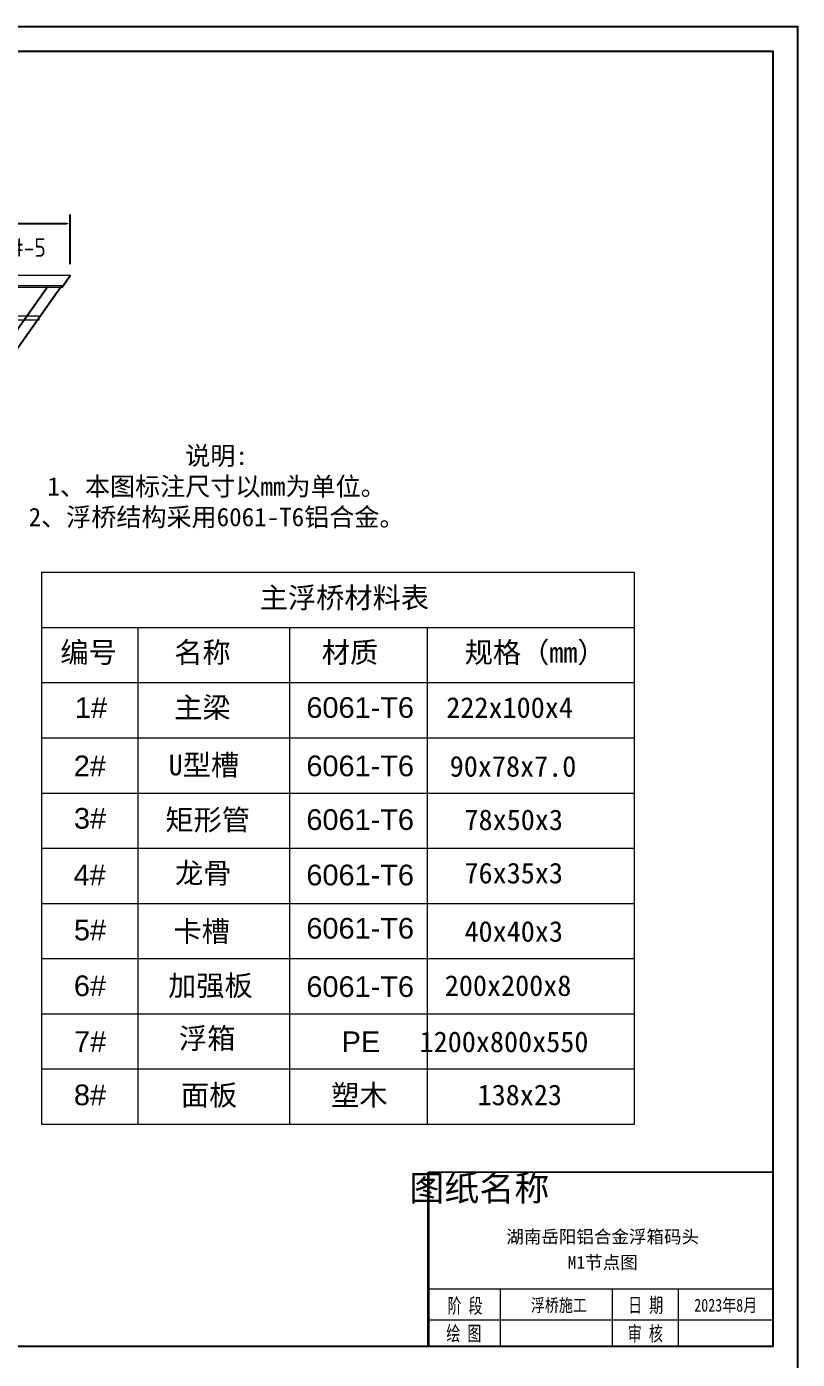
# Model space of a CAD drawing. Extents: x -259369 to -50372, y -155978 to 198088.
# Drawn here: x -57067 to -50777, y 146899 to 157767 of the extents above; entities that cross this region are included whole.
import ezdxf
from ezdxf import colors
from ezdxf.entities.mleader import LeaderData, LeaderLine
from ezdxf.enums import TextEntityAlignment as Align
from ezdxf.math import Vec2, Vec3

# ---------------------------------------------------------------- set-up
doc = ezdxf.new("R2010")
doc.units = 0
doc.header["$LTSCALE"] = 1000
doc.header["$MEASUREMENT"] = 0
for name, color, linetype in [('SGIDI_TK_TEXT', 3, 'Continuous'), ('文字', 7, 'Continuous'), ('标注', 9, 'Continuous'), ('连接端梁', 130, 'Continuous'), ('铝合金', 7, 'Continuous')]:
    doc.layers.add(name, color=color, linetype=linetype)
for name, color, linetype, lineweight in [('图框', 7, 'Continuous', 13), ('铝主梁', 3, 'Continuous', 9), ('铝龙骨', 7, 'Continuous', 9)]:
    doc.layers.add(name, color=color, linetype=linetype, lineweight=lineweight)
doc.styles.add('Arial', font='')
doc.styles.add('SGIDI-0', font='simhei.ttf', dxfattribs={"width": 0.8})
doc.styles.get("Standard").update_dxf_attribs({"font": 'gbenor.shx', "bigfont": 'gbcbig.shx'})
doc.styles.add('STANDARD0', font='')
doc.styles.add('STANDARD_T3', font='simplex.shx', dxfattribs={"width": 0.7, "bigfont": 'hztxt.shx'})
doc.styles.add('仿宋', font='simfang.ttf', dxfattribs={"width": 0.7})
doc.styles.get('Arial').set_extended_font_data('STXihei')
doc.styles.get('STANDARD0').set_extended_font_data('STXihei')
doc.dimstyles.new('W&&30', dxfattribs={"dimtxt": 105, "dimasz": 30, "dimexe": 75, "dimexo": 90, "dimgap": 30, "dimtad": 1, "dimdec": 0, "dimzin": 0, "dimdsep": 46, "dimtxsty": 'STANDARD_T3', "dimcen": 0.09, "dimclrd": 1, "dimclre": 1, "dimclrt": 7, "dimazin": 2, "dimtfac": 1, "dimtdec": 0, "dimtix": 1, "dimtmove": 2, "dimatfit": 3, "dimfxl": 0, "dimtolj": 1, "dimtzin": 0, "dimarcsym": 0})

# ---------------------------------------------------------------- blocks, each defined once
blk = doc.blocks.new('*D159')
at = {"color": 1, "lineweight": -2, "transparency": 16777216}
for p, q in [((-63191, 155830), (-63191, 156235)), ((-56711, 155830), (-56711, 156235)), ((-63161, 156160), (-56741, 156160))]:
    blk.add_line(p, q, dxfattribs=at)
at = {"color": 1, "transparency": 16777216}
for points in [[(-63161, 156165), (-63161, 156155), (-63191, 156160)], [(-56741, 156165), (-56741, 156155), (-56711, 156160)]]:
    blk.add_solid(points, dxfattribs=at)
at = {"layer": 'Defpoints', "color": 0, "transparency": 16777216}
for p in [(-56711, 156160), (-63191, 155740), (-56711, 155740)]:
    blk.add_point(p, dxfattribs=at)
at = {"color": 7, "transparency": 16777216, "insert": (-59951, 156243), "char_height": 105, "attachment_point": 5, "style": 'STANDARD_T3'}
blk.add_mtext('\\A1;6480', dxfattribs=at)

msp = doc.modelspace()

# ---------------------------------------------------------------- linework, layer by layer
at = {"layer": '图框'}
for p, q in [((-56947.28, 153317.03), (-56947.28, 148816.61)), ((-56947.28, 153317.03), (-52109.83, 153317.03)), ((-52109.83, 153317.03), (-52109.83, 148816.61)), ((-56947.28, 152866.99), (-52109.83, 152866.99)), ((-56159.82, 152866.99), (-56159.82, 148816.61)), ((-54922.36, 152866.99), (-54922.36, 148816.61)), ((-53797.38, 152866.99), (-53797.38, 148816.61)), ((-56947.28, 152416.95), (-52109.83, 152416.95)), ((-56947.28, 151966.91), (-52109.83, 151966.91)), ((-56947.28, 151516.86), (-52109.83, 151516.86)), ((-56947.28, 151066.82), (-52109.83, 151066.82)), ((-56947.28, 150616.78), (-52109.83, 150616.78)), ((-56947.28, 150166.74), (-52109.83, 150166.74)), ((-56947.28, 149716.7), (-52109.83, 149716.7)), ((-56947.28, 149266.65), (-52109.83, 149266.65)), ((-56947.28, 148816.61), (-52109.83, 148816.61)), ((-53789.1, 148425.14), (-50977.38, 148425.14)), ((-53789.1, 147472.44), (-50977.38, 147472.44)), ((-53203.9, 147472.44), (-53203.9, 147003.9)), ((-52288.57, 147472.44), (-52288.57, 147003.9)), ((-51750, 147472.44), (-51750, 147003.9)), ((-53789.1, 147219.79), (-50977.38, 147219.79)), ((-53105.79, 147003.9), (-50977.38, 147003.9))]:
    msp.add_line(p, q, dxfattribs=at)
for points, const_width in [([(-53789.1, 148425.14), (-53789.1, 147003.9)], 21.28), ([(-53789.1, 148425.14), (-50977.38, 148425.14)], 10.64), ([(-53105.79, 147003.9), (-50977.38, 147003.9)], 10.64)]:
    msp.add_lwpolyline(points, dxfattribs=dict(at, const_width=const_width))
at = {"layer": '连接端梁'}
for p, q in [((-59249.19, 152326.71), (-56892.47, 155652.74)), ((-59138.89, 152326.71), (-56782.16, 155652.74))]:
    msp.add_line(p, q, dxfattribs=at)
at = {"layer": '连接端梁', "color": 0}
for points in [[(-64647.44, 157766.62), (-50777.38, 157766.62), (-50777.38, 146803.9), (-64647.44, 146803.9)], [(-64447.44, 157566.62), (-50977.38, 157566.62), (-50977.38, 147003.9), (-64447.44, 147003.9)]]:
    msp.add_lwpolyline(points, close=True, dxfattribs=at)
at = {"layer": '铝主梁', "color": 3}
for p, q in [((-63190.53, 155739.73), (-56710.53, 155739.73)), ((-56781.38, 155639.73), (-63090.53, 155639.73))]:
    msp.add_line(p, q, dxfattribs=at)
at = {"layer": '铝主梁', "color": 251}
msp.add_line((-56772.16, 155652.74), (-63103.55, 155652.75), dxfattribs=at)
at = {"layer": '铝合金', "color": 3}
msp.add_line((-56781.38, 155639.73), (-56710.53, 155739.73), dxfattribs=at)
at = {"layer": '铝龙骨', "color": 4}
msp.add_lwpolyline([(-63103.55, 155407.23), (-56968.53, 155407.23), (-56968.53, 155372.23), (-63103.55, 155372.23)], close=True, dxfattribs=at)

# ---------------------------------------------------------------- texts
at = {"layer": 'SGIDI_TK_TEXT', "color": 0, "style": 'STANDARD0'}
msp.add_text('图纸名称', height=209.616, dxfattribs=at).set_placement((-53372.65, 148296.13), align=Align.MIDDLE_CENTER)
at = {"layer": 'SGIDI_TK_TEXT', "color": 7, "style": '仿宋', "width": 0.7}
for s, p in [('阶 段', (-53489.65, 147335.16)), ('日 期', (-52015.52, 147341.03)), ('绘 图', (-53499.39, 147109.8)), ('审 核', (-52018.22, 147108.52))]:
    msp.add_text(s, height=120, dxfattribs=at).set_placement(p, align=Align.MIDDLE_CENTER)
at = {"layer": 'SGIDI_TK_TEXT', "color": 7, "style": 'SGIDI-0'}
for tag, p in [('湖南岳阳铝合金浮箱码头', (-52366.09, 147898.71)), ('M1节点图', (-52366.09, 147689.22))]:
    msp.add_attdef(tag, text='', height=104.81, dxfattribs=at).set_placement(p, align=Align.MIDDLE_CENTER)
at = {"layer": 'SGIDI_TK_TEXT', "color": 7, "style": 'SGIDI-0', "width": 0.8}
for tag, p in [('浮桥施工', (-52723.84, 147340.14)), ('2023年8月', (-51362.07, 147340.14))]:
    msp.add_attdef(tag, text='建设单位', height=104.808, dxfattribs=at).set_placement(p, align=Align.MIDDLE_CENTER)
at = {"layer": '图框', "char_height": 168.75, "attachment_point": 1, "style": 'Arial'}
for s, width, insert in [('\\pi876.69506;{\\fSimSun|b0|i0|c134|p2;主浮桥材料表}', 2620.0604, (-56041.29, 153193.96)), ('\\pi51.65737;{\\fSimSun|b0|i0|c134|p2;编号}', 716.9833, (-56843.76, 152748.54)), ('\\pi51.32218;{\\fSimSun|b0|i0|c134|p2;名称}', 716.9833, (-55913.76, 152748.54)), ('\\pi53.50095;{\\fSimSun|b0|i0|c134|p2;材质}', 716.9833, (-54712.48, 152748.54)), ('\\pi35.48134;{\\fSimSun|b0|i0|c134|p2;规格（mm）}', 1208.8506, (-53527.58, 152748.54)), ('\\pi279.81954;{\\fArial|b0|i0|c0|p34;1#}', 793.1955, (-56953.01, 152298.5)), ('\\pi50.98698;{\\fSimSun|b0|i0|c134|p2;主梁}', 716.9833, (-55913.76, 152298.5)), ('\\pi234.45852;{\\fArial|b0|i0|c0|p34;6061-T6}', 1327.2859, (-55018.59, 152298.5)), ('\\pi0.69652;222x100x4', 1327.2859, (-53643.25, 152298.5)), ('\\pi31.45968;{\\fSimSun|b0|i0|c134|p2;U型槽}', 1074.9084, (-55939.79, 151829.62)), ('\\pi270.43814;{\\fArial|b0|i0|c0|p34;2#}', 793.1955, (-56953.01, 151822.58)), ('\\pi234.45852;{\\fArial|b0|i0|c0|p34;6061-T6}', 1327.2859, (-55018.59, 151822.58)), ('\\pi28.82152;90x78x7.0', 1327.2859, (-53643.25, 151819.15)), ('\\pi271.93456;{\\fArial|b0|i0|c0|p34;3#}', 793.1955, (-56953.01, 151395.01)), ('\\pi57.54881;{\\fSimSun|b0|i0|c134|p2;矩形管}', 874.4795, (-55992.51, 151382.95)), ('\\pi234.45852;{\\fArial|b0|i0|c0|p34;6061-T6}', 1327.2859, (-55018.59, 151384.39)), ('\\pi149.35724;78x50x3', 1327.2859, (-53643.25, 151382.95)), ('\\pi35.39194;{\\fSimSun|b0|i0|c134|p2;龙骨}', 1074.9084, (-55891.38, 150948.47)), ('\\pi268.48129;{\\fArial|b0|i0|c0|p34;4#}', 793.1955, (-56953.01, 150932.91)), ('\\pi234.45852;{\\fArial|b0|i0|c0|p34;6061-T6}', 1327.2859, (-55018.59, 150932.91)), ('\\pi149.35724;76x35x3', 1327.2859, (-53643.25, 150948.47)), ('\\pi271.87701;{\\fArial|b0|i0|c0|p34;5#}', 793.1955, (-56953.01, 150484.61)), ('\\pi35.01394;{\\fSimSun|b0|i0|c134|p2;卡槽}', 1074.9084, (-55904.1, 150472.55)), ('\\pi234.45852;{\\fArial|b0|i0|c0|p34;6061-T6}', 1327.2859, (-55018.59, 150498.43)), ('\\pi149.35724;40x40x3', 1327.2859, (-53643.25, 150472.55)), ('\\pi271.41657;{\\fArial|b0|i0|c0|p34;6#}', 793.1955, (-56953.01, 150029.42)), ('\\pi74.02918;{\\fSimSun|b0|i0|c134|p2;加强板}', 1074.9084, (-55987.12, 150031.17)), ('\\pi234.45852;{\\fArial|b0|i0|c0|p34;6061-T6}', 1327.2859, (-55018.59, 150022.51)), ('\\pi-11.35705;200x200x8', 1327.2859, (-53643.25, 150031.17)), ('\\pi272.56766;{\\fArial|b0|i0|c0|p34;7#}', 793.1955, (-56953.01, 149574.22)), ('\\pi117.7722;{\\fSimSun|b0|i0|c134|p2;浮箱}', 1074.9084, (-55941.57, 149600.19)), ('\\pi521.82849;{\\fArial|b0|i0|c0|p34;PE}', 1327.2859, (-55018.59, 149572.56)), ('\\pi-236.35705;1200x800x550', 1327.2859, (-53624, 149572.56)), ('\\pi271.7619;{\\fArial|b0|i0|c0|p34;8#}', 793.1955, (-56953.01, 149139.74)), ('{\\fSimSun|b0|i0|c134|p2;面板}', 1074.9084, (-55808.58, 149138.09)), ('\\pi436.2992;{\\fSimSun|b0|i0|c134|p2;塑木}', 1327.2859, (-55018.59, 149138.09)), ('138x23', 1327.2859, (-53387.16, 149139.79))]:
    msp.add_mtext_dynamic_manual_height_columns(s, width=width, gutter_width=2260.33, heights=[363.32], dxfattribs=dict(at, insert=insert))
at = {"layer": '文字', "color": 0, "insert": (-55517.27, 154009.1), "char_height": 150, "attachment_point": 5, "style": 'Arial'}
msp.add_mtext_dynamic_manual_height_columns('{\\fSimSun|b0|i0|c134|p2;说明}:\\P1{\\fSimSun|b0|i0|c134|p2;、本图标注尺寸以}mm{\\fSimSun|b0|i0|c134|p2;为单位。\\P}2{\\fSimSun|b0|i0|c134|p2;、浮桥结构采用}6061-T6{\\fSimSun|b0|i0|c134|p2;铝合金。}', width=3086.8183, gutter_width=12.5, heights=[0], dxfattribs=at)

# ---------------------------------------------------------------- dimensions: what is measured, and where the dimension line sits
dim = msp.add_linear_dim(base=(-56710.53, 156160.04), p1=(-63190.53, 155739.73), p2=(-56710.53, 155739.73), dimstyle='W&&30')
dim.commit()
dim.dimension.update_dxf_attribs({"geometry": '*D159', "text_midpoint": (-59950.53, 156242.54)})

# ---------------------------------------------------------------- leaders
at = {"layer": '标注', "color": 6, "linetype": 'ByBlock'}
ml = msp.add_multileader_mtext('Standard', dxfattribs=at)
ml.set_content('3#-5', color=6)
ml.set_leader_properties()
ml.build(insert=Vec2(0, 0))
ml.multileader.update_dxf_attribs({"dogleg_length": 100, "arrow_head_size": 50})
ctx = ml.context
ctx.base_point, ctx.char_height, ctx.arrow_head_size, ctx.landing_gap_size, ctx.plane_origin = Vec3(-57349.05, 155963.87, 0), 150, 50, 35.88, Vec3(-57260.43, 145604.31, 0)
ctx.text_align_type = 2
notes = []
notes.append((ctx, [(0, (1, 1, 0), (-57449.05, 155963.87, 0), (1, 0), 100, [(0, [(-57586.95, 155454.21, 0)], 0, [])])]))
ctx.mtext.insert, ctx.mtext.width, ctx.mtext.defined_height, ctx.mtext.alignment, ctx.mtext.flow_direction = Vec3(-56910.95, 156040.2, 0), 445.8704, 72.4, 3, 5
for ctx, leaders in notes:
    for number, flags, end, landing, length, lines in leaders:
        leader = LeaderData()
        leader.index, (leader.has_last_leader_line, leader.has_dogleg_vector, leader.attachment_direction) = number, flags
        leader.last_leader_point, leader.dogleg_vector, leader.dogleg_length = Vec3(end), Vec3(landing), length
        for number, points, colour, breaks in lines:
            line = LeaderLine()
            line.index, line.vertices, line.color, line.breaks = number, Vec3.list(points), colors.encode_raw_color(colour), breaks
            leader.lines.append(line)
        ctx.leaders.append(leader)

doc.saveas('drawing.dxf')
